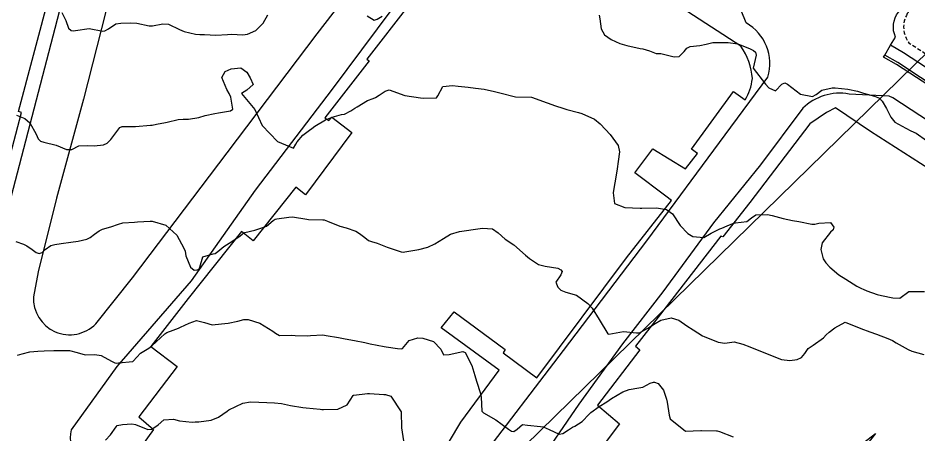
# Model space of a CAD drawing. Header units: metres. Extents: x 292545 to 299085, y 7450245 to 7463078.
# Drawn here: x 297797.1 to 297910.9, y 7452242.6 to 7452295.3 of the extents above; entities that cross this region are included whole.
import ezdxf

# ---------------------------------------------------------------- set-up
doc = ezdxf.new("R2010")
doc.units = ezdxf.units.M
doc.linetypes.add('CONTINUO', pattern=[0])
doc.linetypes.add('DASHED', pattern=[0.75, 0.5, -0.25])
for name, color, linetype in [('Canteiro', 45, 'DASHED'), ('Ciclovia', 45, 'Continuous'), ('Curvas de Nivel 1m', 11, 'Continuous'), ('Curvas de Nivel 5m', 15, 'Continuous'), ('Edificações', 30, 'Continuous'), ('TEXTO', 45, 'Continuous'), ('Vias Primárias', 230, 'Continuous')]:
    doc.layers.add(name, color=color, linetype=linetype)

msp = doc.modelspace()

# ---------------------------------------------------------------- linework, layer by layer
at = {"layer": 'Canteiro'}
msp.add_lwpolyline([(297915.61, 7452288.25), (297909.77, 7452292.06, -0.308567), (297909.52, 7452295.83), (297916.63, 7452304.76, -0.369141)], format="xyb", dxfattribs=at)
at = {"layer": 'Ciclovia'}
for points in [[(297914.86, 7452287.08), (297909.06, 7452290.87), (297907.38, 7452291.84)], [(297914.07, 7452285.88), (297908.31, 7452289.64), (297906.66, 7452290.59)]]:
    msp.add_lwpolyline(points, dxfattribs=at)
at = {"layer": 'Curvas de Nivel 1m', "flags": 128}
for points, elevation in [([(297802.64, 7452295.99), (297803.13, 7452294.96), (297803.49, 7452293.98), (297803.82, 7452293.7), (297804.09, 7452293.67), (297804.36, 7452293.69), (297806.09, 7452293.95), (297807.8, 7452293.63), (297808.09, 7452293.65), (297808.52, 7452293.92), (297809.48, 7452294.52), (297810.1, 7452294.64), (297811.31, 7452294.68), (297812.1, 7452294.62), (297813.66, 7452294.29), (297814.1, 7452294.28), (297815.39, 7452294.55), (297816.1, 7452294.49), (297817.51, 7452293.82), (297818.09, 7452293.55), (297819.54, 7452293.24), (297820.09, 7452293.21), (297820.68, 7452293.18), (297822.09, 7452293.12), (297823.56, 7452293.21), (297824.09, 7452293.22), (297825.53, 7452293.15), (297826.09, 7452293.23), (297827.14, 7452293.7), (297828.1, 7452294.61), (297828.68, 7452295.68)], 694), ([(297841.25, 7452295.53), (297842.11, 7452294.99), (297842.48, 7452295.14), (297843.13, 7452295.51)], 694), ([(297870.56, 7452295.62), (297870.64, 7452295.18), (297870.81, 7452293.89), (297871.26, 7452293.17), (297872.08, 7452292.56), (297873.16, 7452292.07), (297874.07, 7452291.8), (297875.75, 7452291.44), (297876.07, 7452291.37), (297876.92, 7452291.11), (297877.77, 7452290.8), (297878.06, 7452290.81), (297878.36, 7452290.78), (297880.06, 7452290.35), (297880.69, 7452290.43), (297881.33, 7452291.06), (297881.65, 7452291.47), (297882.07, 7452291.66), (297883.31, 7452291.79), (297884.08, 7452291.98), (297884.93, 7452292.16), (297886.08, 7452292.2), (297886.88, 7452292.19), (297888.08, 7452292), (297889.65, 7452291.37), (297890.07, 7452291.16), (297890.33, 7452290.95), (297890.43, 7452290.58), (297890.04, 7452288.95), (297891.58, 7452286.93), (297892.02, 7452286.46), (297892.85, 7452286.08), (297893.66, 7452286.91), (297894.02, 7452287.07), (297894.37, 7452286.9), (297896, 7452285.65), (297897.53, 7452285.34), (297898, 7452285.62), (297898.72, 7452286.15), (297900.02, 7452286.46), (297900.39, 7452286.46), (297902.01, 7452286.26), (297903.23, 7452286.02), (297904, 7452285.79), (297905.36, 7452285.41), (297906, 7452285.14), (297906.35, 7452284.76), (297906.9, 7452283.83), (297907.42, 7452282.75), (297907.96, 7452282.1), (297909.33, 7452281.34), (297909.95, 7452281.02), (297910.65, 7452280.7), (297911.93, 7452279.81)], 694), ([(297796.81, 7452267.02), (297797.77, 7452266.67), (297798.21, 7452266.49), (297798.88, 7452266.03), (297799.37, 7452265.64), (297799.76, 7452265.52), (297800.13, 7452265.64), (297800.53, 7452266.01), (297801.25, 7452266.53), (297801.77, 7452266.65), (297802.56, 7452266.77), (297803.77, 7452266.96), (297804.68, 7452267.05), (297805.78, 7452267.32), (297806.2, 7452267.53), (297806.76, 7452267.94), (297807.34, 7452268.39), (297807.79, 7452268.57), (297808.85, 7452268.86), (297809.8, 7452269.23), (297810.33, 7452269.37), (297811.81, 7452269.46), (297812.19, 7452269.49), (297813.81, 7452269.6), (297814.06, 7452269.6), (297815.8, 7452269.1), (297817.17, 7452267.82), (297817.77, 7452266.71), (297818.08, 7452266.11), (297818.21, 7452265.8), (297818.33, 7452265.22), (297818.91, 7452263.79), (297819.36, 7452263.42), (297819.73, 7452263.44), (297819.97, 7452263.53), (297820.08, 7452263.78), (297820.45, 7452265.08), (297821.76, 7452265.48), (297822, 7452265.51), (297822.34, 7452265.75), (297823.11, 7452266.41), (297823.77, 7452266.8), (297825.13, 7452267.72), (297825.49, 7452268.01), (297825.79, 7452268.15), (297827.02, 7452268.47), (297827.8, 7452268.69), (297828.52, 7452268.97), (297829.35, 7452269.67), (297829.62, 7452269.86), (297829.81, 7452269.91), (297831.35, 7452270.1), (297831.81, 7452270.15), (297833.59, 7452269.84), (297833.81, 7452269.8), (297835.61, 7452269.78), (297835.81, 7452269.75), (297836.23, 7452269.59), (297837.8, 7452268.97), (297838.6, 7452268.76), (297839.79, 7452268.35), (297840.28, 7452268.03), (297840.92, 7452267.53), (297841.41, 7452267.15), (297841.78, 7452267.01), (297842.48, 7452266.81), (297843.77, 7452266.32), (297845.52, 7452265.73), (297845.77, 7452265.69), (297846, 7452265.71), (297847.77, 7452266.02), (297848.89, 7452266.32), (297849.78, 7452266.71), (297850.87, 7452267.41), (297851.79, 7452267.97), (297852.89, 7452268.29), (297853.79, 7452268.42), (297854.63, 7452268.53), (297855.8, 7452268.69), (297857.09, 7452268.64), (297857.79, 7452268.12), (297858.68, 7452267.32), (297859.78, 7452266.6), (297861.25, 7452265.3), (297861.76, 7452264.86), (297862.88, 7452264.13), (297863.74, 7452263.89), (297865.32, 7452263.67), (297865.74, 7452263.45), (297865.87, 7452263.24), (297865.73, 7452262.8), (297865.07, 7452261.9), (297865.34, 7452261.24), (297865.71, 7452260.86), (297866.33, 7452260.6), (297867.7, 7452260.25), (297869.15, 7452259.2), (297869.68, 7452258.58), (297870.58, 7452257.18), (297871.64, 7452255.37), (297871.8, 7452255.32), (297873.65, 7452255.65), (297875.29, 7452255.48), (297875.65, 7452255.5), (297876.72, 7452256.05), (297877.66, 7452256.68), (297878.37, 7452257.09), (297879.67, 7452257.39), (297880.64, 7452257.06), (297881.66, 7452256.37), (297882.46, 7452255.85), (297883.64, 7452255.12), (297883.84, 7452255.02), (297885.63, 7452254.3), (297886.44, 7452254.18), (297887.63, 7452254.33), (297888.72, 7452254.06), (297889.62, 7452253.71), (297891.61, 7452252.93), (297893.6, 7452252.09), (297894.69, 7452251.98), (297895.61, 7452252.09), (297896.13, 7452252.35), (297896.55, 7452252.87), (297896.99, 7452253.5), (297897.62, 7452253.91), (297898.91, 7452254.84), (297899.27, 7452255.21), (297899.64, 7452255.58), (297900.35, 7452256.12), (297901.66, 7452256.81), (297903.65, 7452256.01), (297904.8, 7452255.61), (297905.64, 7452255.31), (297907.06, 7452254.75), (297907.63, 7452254.5), (297908.13, 7452254.23), (297909.62, 7452253.37), (297910.08, 7452253.18), (297911.61, 7452252.75)], 696), ([(297797.01, 7452252.65), (297797.6, 7452252.81), (297798.57, 7452253.08), (297799.61, 7452253.16), (297800.42, 7452253.2), (297801.61, 7452253.24), (297802.36, 7452253.25), (297803.61, 7452253.26), (297804.58, 7452252.99), (297805.6, 7452252.69), (297806.8, 7452252.74), (297807.6, 7452252.62), (297808.91, 7452251.91), (297809.35, 7452251.67), (297809.59, 7452251.66), (297809.8, 7452251.69), (297811.59, 7452251.84), (297811.62, 7452251.85), (297811.65, 7452251.88), (297812.57, 7452252.91), (297813.62, 7452253.55), (297813.81, 7452253.66), (297814.01, 7452253.85), (297815.64, 7452255.37), (297815.92, 7452255.54), (297816.71, 7452255.82), (297817.38, 7452256.08), (297817.65, 7452256.19), (297818.74, 7452256.71), (297819.66, 7452257.03), (297820.67, 7452256.8), (297821.65, 7452256.49), (297822.8, 7452256.6), (297823.65, 7452256.7), (297824.87, 7452256.94), (297825.66, 7452257.16), (297826.18, 7452257.18), (297827.65, 7452256.7), (297829.29, 7452255.67), (297829.64, 7452255.42), (297830.15, 7452255.14), (297831.64, 7452255.17), (297832.12, 7452255.15), (297833.63, 7452255.08), (297834.09, 7452255.16), (297835.64, 7452255.21), (297836.07, 7452255.16), (297837.63, 7452254.89), (297838.46, 7452254.74), (297839.63, 7452254.5), (297840.92, 7452254.24), (297841.62, 7452254.09), (297843.38, 7452253.74), (297843.62, 7452253.7), (297845.08, 7452253.49), (297845.61, 7452253.45), (297845.72, 7452253.48), (297846.56, 7452254.53), (297847.63, 7452254.85), (297848.26, 7452254.81), (297849.63, 7452254.37), (297850.53, 7452253.42), (297850.89, 7452252.69), (297851.61, 7452252.73), (297853.33, 7452253.1), (297853.61, 7452252.98), (297854.45, 7452251.37), (297854.85, 7452250.1), (297855.05, 7452249.37), (297855.55, 7452247.83), (297855.64, 7452247.36), (297855.75, 7452245.59), (297855.95, 7452245.35), (297857.51, 7452244.5), (297859.1, 7452243.31), (297859.49, 7452243.06), (297859.79, 7452243.01), (297860.2, 7452243.3), (297860.89, 7452243.91), (297861.5, 7452243.81), (297863.13, 7452243.64), (297863.5, 7452243.6), (297864.24, 7452243.25), (297865.49, 7452242.68), (297865.97, 7452242.75), (297866.67, 7452243.23), (297867.18, 7452243.54), (297867.5, 7452243.67), (297868.42, 7452244.29), (297869.29, 7452245.19), (297869.53, 7452245.4), (297870.57, 7452246.15), (297871.54, 7452246.76), (297872.13, 7452247.16), (297873.55, 7452248.03), (297874.36, 7452248.32), (297875.56, 7452248.51), (297876.07, 7452248.6), (297877.03, 7452249.11), (297877.42, 7452249.25), (297877.57, 7452249.25), (297878.02, 7452249.09), (297878.69, 7452248.22), (297879.07, 7452247.08), (297879.16, 7452246.7), (297879.41, 7452245.07), (297879.52, 7452244.61), (297881.49, 7452243.05), (297883.4, 7452243.13), (297883.49, 7452243.13), (297885.4, 7452243.1), (297885.49, 7452243.08), (297885.77, 7452243), (297887.49, 7452242.35)], 697), ([(297808.16, 7452241.92), (297808.8, 7452242.6), (297809.5, 7452243.6), (297809.65, 7452243.76), (297810.32, 7452243.9), (297811.5, 7452243.97), (297811.94, 7452243.88), (297813.49, 7452243.28), (297814.03, 7452243.32), (297814.8, 7452243.84), (297815.51, 7452244.5), (297816.77, 7452244.55), (297817.51, 7452244.35), (297819.1, 7452244.2), (297819.51, 7452244.21), (297819.96, 7452244.23), (297821.51, 7452244.44), (297822.45, 7452244.81), (297823.52, 7452245.59), (297823.75, 7452245.74), (297825.53, 7452246.58), (297826.49, 7452246.74), (297827.53, 7452246.71), (297828.54, 7452246.68), (297829.53, 7452246.64), (297830.4, 7452246.53), (297831.53, 7452246.28), (297833.09, 7452246.06), (297833.53, 7452246.02), (297835.3, 7452245.82), (297835.52, 7452245.8), (297835.71, 7452245.79), (297837.53, 7452245.84), (297838.72, 7452246.37), (297839.46, 7452247.55), (297839.5, 7452247.6), (297839.54, 7452247.62), (297841.26, 7452247.81), (297841.55, 7452247.81), (297843.35, 7452247.7), (297843.55, 7452247.69), (297844.24, 7452247.49), (297845.52, 7452245.48), (297845.58, 7452243.48), (297845.82, 7452241.82)], 698), ([(297903.48, 7452241.21), (297905.49, 7452242.76), (297903.92, 7452240.78)], 697)]:
    msp.add_lwpolyline(points, dxfattribs=dict(at, elevation=elevation))
at = {"layer": 'Curvas de Nivel 5m', "elevation": 695, "flags": 128}
msp.add_lwpolyline([(297796.89, 7452282.98), (297797.96, 7452282.58), (297798.6, 7452282.03), (297799.39, 7452280.58), (297799.65, 7452280.02), (297799.93, 7452279.7), (297800.37, 7452279.57), (297801.92, 7452279.22), (297803.23, 7452278.67), (297803.91, 7452278.66), (297804.77, 7452279.11), (297805.92, 7452279.15), (297806.74, 7452279.12), (297807.92, 7452279.26), (297808.38, 7452279.47), (297808.81, 7452279.92), (297809.95, 7452281.44), (297810.27, 7452281.57), (297811.95, 7452281.57), (297813.84, 7452281.74), (297813.95, 7452281.75), (297814.05, 7452281.75), (297814.61, 7452281.84), (297815.74, 7452282.05), (297815.96, 7452282.1), (297817.33, 7452282.45), (297817.96, 7452282.49), (297818.66, 7452282.5), (297819.96, 7452282.71), (297820.77, 7452282.97), (297821.97, 7452283.22), (297822.46, 7452283.27), (297823.97, 7452283.55), (297824.25, 7452283.74), (297824, 7452285.25), (297823.81, 7452285.74), (297823.5, 7452286.25), (297822.86, 7452287.75), (297823.27, 7452288.51), (297824.03, 7452288.84), (297825.28, 7452288.96), (297826.03, 7452288.42), (297826.44, 7452287.71), (297826.84, 7452286.87), (297826.01, 7452286.14), (297825.34, 7452285.72), (297825.99, 7452284.99), (297827.03, 7452283.7), (297827.95, 7452281.69), (297829.92, 7452279.66), (297831.91, 7452278.82), (297832.22, 7452279.33), (297832.37, 7452279.64), (297833.09, 7452280.47), (297833.95, 7452281.1), (297834.25, 7452281.31), (297834.63, 7452281.61), (297835.96, 7452282.39), (297836.8, 7452282.75), (297837.97, 7452283.06), (297838.39, 7452283.14), (297839.16, 7452283.56), (297839.66, 7452283.87), (297839.98, 7452284.05), (297841.28, 7452284.83), (297841.99, 7452285.12), (297842.29, 7452285.22), (297842.76, 7452285.51), (297843.49, 7452286.02), (297844, 7452286.18), (297845.99, 7452285.47), (297847.99, 7452285.19), (297848.3, 7452285.14), (297849.99, 7452285.2), (297850.19, 7452285.43), (297850.82, 7452286.61), (297852.01, 7452286.74), (297852.73, 7452286.67), (297854.01, 7452286.55), (297854.95, 7452286.42), (297856.01, 7452286.28), (297857.34, 7452286), (297858, 7452285.83), (297859.99, 7452285.31), (297861.99, 7452285.28), (297863.99, 7452284.54), (297865.06, 7452284.17), (297865.98, 7452283.87), (297866.48, 7452283.73), (297867.97, 7452283.34), (297868.37, 7452283.21), (297869.97, 7452282.47), (297870.69, 7452281.91), (297871.36, 7452281.18), (297871.94, 7452280.55), (297872.95, 7452279.15), (297873.13, 7452278.36), (297872.98, 7452277.15), (297872.84, 7452276.2), (297872.68, 7452275.16), (297872.42, 7452273.73), (297872.32, 7452273.16), (297872.52, 7452271.84), (297873.83, 7452271.31), (297875.73, 7452271.22), (297875.83, 7452271.22), (297875.94, 7452271.23), (297877.83, 7452271.26), (297879.08, 7452271.08), (297879.83, 7452270.54), (297880.81, 7452269.06), (297881.79, 7452268.04), (297882.41, 7452267.66), (297883.79, 7452267.55), (297884.71, 7452268.09), (297885.8, 7452268.62), (297886.08, 7452268.72), (297886.73, 7452268.99), (297887.48, 7452269.31), (297887.81, 7452269.37), (297889.23, 7452269.54), (297889.82, 7452270.01), (297890.36, 7452270.41), (297891.83, 7452270.43), (297892.43, 7452270.31), (297893.82, 7452269.94), (297895.02, 7452269.69), (297895.81, 7452269.56), (297897.46, 7452269.21), (297897.81, 7452269.2), (297898.32, 7452269.36), (297899.81, 7452269.41), (297900.25, 7452268.83), (297900.14, 7452268.48), (297899.8, 7452268.21), (297898.75, 7452266.85), (297898.59, 7452266.03), (297898.87, 7452264.84), (297899.23, 7452264.32), (297899.74, 7452263.77), (297900.87, 7452262.82), (297901.73, 7452262.26), (297903.12, 7452261.39), (297903.72, 7452261.1), (297903.93, 7452261), (297904.42, 7452260.78), (297905.71, 7452260.32), (297906.27, 7452260.18), (297907.7, 7452259.9), (297908.58, 7452259.85), (297909.71, 7452260.71), (297911.7, 7452260.69)], dxfattribs=at)
at = {"layer": 'Edificações'}
for points in [[(297795.23, 7452274.48), (297797.53, 7452283.33), (297797.16, 7452283.44), (297803.19, 7452306.11), (297802.87, 7452306.2), (297804.11, 7452310.88), (297804.49, 7452310.8), (297805.1, 7452313.36), (297804.8, 7452313.44), (297803.26, 7452313.85), (297804.64, 7452319.05), (297797.48, 7452321.1), (297796.54, 7452321.29), (297797.39, 7452324.75), (297787.3, 7452325.98)], [(297846.62, 7452297.05), (297841.21, 7452290.09), (297841.48, 7452289.87), (297835.88, 7452282.67), (297836.4, 7452282.32), (297836.78, 7452282.76), (297839.3, 7452280.81), (297833.46, 7452272.92), (297832.23, 7452273.9), (297826.82, 7452267.09), (297825.36, 7452268.28), (297818.61, 7452259.81), (297813.87, 7452253.77), (297817.22, 7452251.21), (297812.38, 7452244.86), (297814.21, 7452243.27), (297811.96, 7452240.1)], [(297916.45, 7452273.51), (297904.87, 7452280.95), (297900.46, 7452283.93), (297899.3, 7452283.33), (297897.21, 7452281.9), (297889.61, 7452271.95), (297886.2, 7452267.6), (297885.95, 7452267.68), (297878.01, 7452257.48), (297875.17, 7452253.78), (297875.71, 7452253.31), (297870.35, 7452246.35), (297873.14, 7452243.96), (297868.29, 7452237.53)]]:
    msp.add_lwpolyline(points, dxfattribs=at)
msp.add_lwpolyline([(297851.63, 7452241.8), (297853.08, 7452244.17), (297857.91, 7452250.75), (297850.61, 7452256.13), (297852.22, 7452258.12), (297858.68, 7452253.36), (297858.41, 7452252.96), (297862.69, 7452249.79), (297874.03, 7452264.96), (297879.73, 7452272.22), (297878.98, 7452272.74), (297875.09, 7452275.71), (297877.33, 7452278.72), (297881.46, 7452276.22), (297882.98, 7452278.16), (297882.25, 7452278.71), (297887.53, 7452285.99), (297889.01, 7452284.92, 0.116409), (297889.93, 7452287.61, 0.128124), (297888.49, 7452291.72), (297888.49, 7452291.72), (297875.09, 7452300.43)], format="xyb", dxfattribs=at)
at = {"layer": 'TEXTO', "linetype": 'CONTINUO'}
msp.add_polyline3d([(297825.28, 7452206.1, 0), (297968.96, 7452346.62, 0)], dxfattribs=at)
at = {"layer": 'Vias Primárias'}
for points in [[(297792.24, 7452257.42), (297803.41, 7452300.17), (297809.09, 7452321.77, 0.356693), (297804.35, 7452327.91), (297801.88, 7452329.65), (297780.98, 7452331.29), (297771.31, 7452331.76, 0.348408), (297768.39, 7452329.58, 0.224502), (297764.89, 7452326.18), (297761.72, 7452313.78), (297758.14, 7452300.83), (297755.81, 7452292.04), (297753.14, 7452281.93), (297750.3, 7452270.92), (297747.56, 7452261.32), (297746.9, 7452258.57, 0.381868), (297751.17, 7452252.34), (297771.96, 7452246.54), (297781.6, 7452243.73, 0.456266), (297789.87, 7452248.25), (297792.24, 7452257.42)], [(297811.55, 7452262.43), (297823.55, 7452278.25), (297834.92, 7452293.26), (297849.08, 7452311.59), (297850.38, 7452313.87, 0.277181), (297848.4, 7452321.01), (297844.85, 7452324.49, 0.088089), (297826.17, 7452328.12), (297820.74, 7452326.31, 0.263963), (297815.35, 7452322.4), (297814.34, 7452319.05), (297811.04, 7452306.92), (297808.2, 7452296.1), (297805.39, 7452285), (297801.95, 7452272.5), (297799.64, 7452263.17), (297799.05, 7452260.05, 0.690923), (297806.92, 7452256.63), (297811.55, 7452262.43)], [(297847.23, 7452228.46), (297855.32, 7452239.19), (297866.06, 7452253.25), (297876.61, 7452267.09), (297886.49, 7452280.49), (297891.9, 7452287.8, 0.351434), (297889.15, 7452294.65), (297887.88, 7452297.82), (297878.74, 7452303.74), (297866.66, 7452311.74), (297862.06, 7452312.24, 0.284164), (297855.31, 7452310.63), (297846.2, 7452298.91), (297836.81, 7452286.28), (297827.09, 7452273.51), (297819, 7452262.06), (297809.58, 7452251.24), (297803.82, 7452243.2, 0.378862), (297807.36, 7452236.92), (297829.27, 7452227.43), (297838.07, 7452223.51, 0.288884), (297845.33, 7452225.72), (297847.23, 7452228.46)], [(297913.91, 7452285.63), (297908.15, 7452289.39), (297906.51, 7452290.33), (297906.66, 7452290.59), (297907.38, 7452291.84), (297908.03, 7452292.86, -0.277814), (297908.41, 7452296.01), (297910.07, 7452298.14), (297912.86, 7452301.29)], [(297919.16, 7452277.7), (297907.7, 7452285.17), (297907.23, 7452285.4), (297902.15, 7452285.66, 0.244903), (297896.31, 7452283.86), (297890.96, 7452276.7), (297885.04, 7452269.37), (297878.61, 7452260.65), (297873.51, 7452254.07), (297868, 7452246.46), (297862.57, 7452238.54), (297853.78, 7452227.73), (297850.87, 7452224.42, 0.514189), (297853.57, 7452214.6), (297862.57, 7452209.2), (297876.1, 7452201.03), (297880, 7452198.71, 0.3286), (297888.2, 7452201.2), (297891.06, 7452204.76)]]:
    msp.add_lwpolyline(points, format="xyb", dxfattribs=at)

doc.saveas('drawing.dxf')
